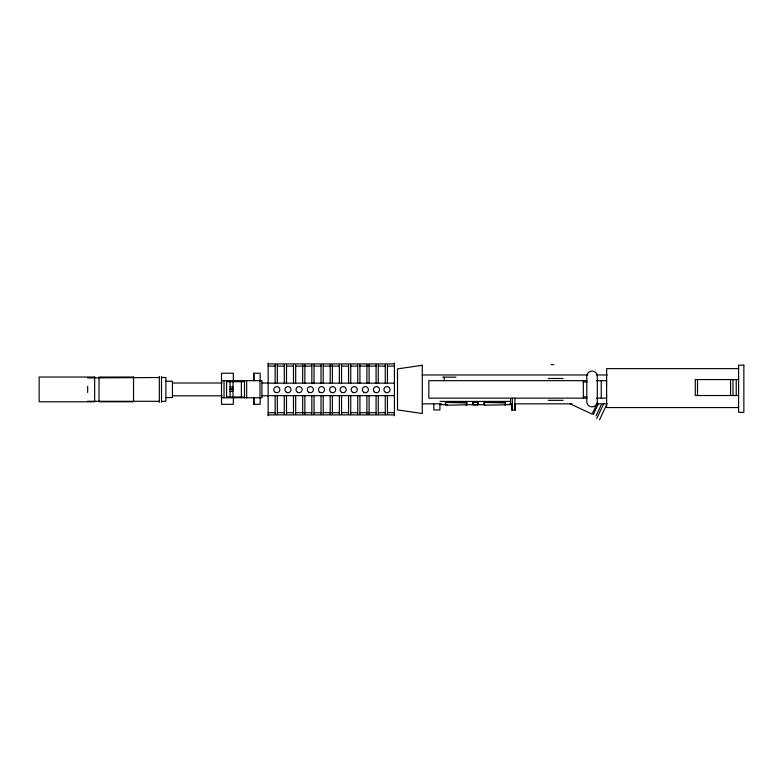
<?xml version="1.0" encoding="UTF-8"?>
<svg xmlns="http://www.w3.org/2000/svg" width="783" height="783" viewBox="0 0 783 783"><rect width="100%" height="100%" fill="white"/><g stroke="black" fill="none" stroke-linecap="round" stroke-linejoin="round"><path stroke-width="1.17" d="M512.464 406.906L511.925 409.949L512.111 404.048M466.785 403.999L466.286 404.273M597.194 403.206L592.085 414.099L570.073 403.783M593.269 414.657L598.466 403.568M596.039 415.959L601.236 404.87M596.705 418.66L603.742 403.646M599.475 419.962L606.512 404.948M268.138 363.919L394.436 363.919M551.203 364.604L553.826 364.604M268.138 366.101L275.136 366.101M277.319 366.101L284.307 366.101M286.5 366.101L293.488 366.101M295.671 366.101L311.84 366.101M314.032 366.101L321.02 366.101M323.203 366.101L339.372 366.101M341.554 366.101L348.552 366.101M350.735 366.101L357.723 366.101M359.916 366.101L376.085 366.101M378.267 366.101L385.256 366.101M387.448 366.101L394.436 366.101M738.604 368.636L606.629 368.636L606.629 407.551L738.604 407.551M422.291 374.979L587.798 374.979M596.313 374.979L607.265 374.979M442.747 377.171L455.97 377.171M159.331 377.514L87.657 377.925M161.513 377.514L165.879 377.514L165.879 401.297L161.513 401.297M548.257 378.483L563.114 378.483M738.604 379.569L695.275 379.569L695.275 395.523L738.604 395.523M221.511 380.665L261.933 380.665L261.933 397.774L221.511 397.774M586.917 380.665L428.839 380.665L428.839 398.146L587.025 398.146M596.48 380.665L606.502 380.665L606.502 385.334M165.879 381.243L172.436 381.243L172.436 397.578L165.879 397.578M226.571 381.683L244.482 381.683M583.335 381.977L586.81 381.977M172.436 383.014L222.108 383.014M262.08 383.014L268.138 383.014M268.138 383.161L394.436 383.161M230.065 386.998L233.001 386.998M230.065 388.838L233.001 388.838M230.065 389.523L233.001 389.523M230.065 391.363L233.001 391.363M268.138 395.66L394.436 395.66M172.436 395.806L222.108 395.806M262.08 395.806L268.138 395.806M583.335 396.834L586.81 396.834M226.571 396.981L244.482 396.981M596.48 398.146L606.502 398.146L606.502 393.487M548.257 400.338L563.114 400.338M87.657 401.297L159.331 401.297M439.977 401.425L510.516 401.425M422.291 403.842L441.759 403.842M509.909 403.842L512.346 403.842M514.774 403.842L571.972 403.842M596.313 403.842L607.265 403.842M439.958 404.703L447.25 404.703M465.503 404.703L484.971 404.703M504.428 404.703L510.516 404.703L510.516 399.242M268.138 412.719L275.136 412.719M277.319 412.719L284.307 412.719M286.5 412.719L293.488 412.719M295.671 412.719L311.84 412.719M314.032 412.719L321.02 412.719M323.203 412.719L339.372 412.719M341.554 412.719L348.552 412.719M350.735 412.719L357.723 412.719M359.916 412.719L376.085 412.719M378.267 412.719L385.256 412.719M387.448 412.719L394.436 412.719M268.138 414.902L394.436 414.902M445.997 404.312L445.37 404.018M505.456 402.951L486.527 402.491A2.486 0.577 0 0 0 484.041 403.069M466.785 402.951L447.856 402.491A2.486 0.577 0 0 0 445.37 403.069M736.235 379.569L736.235 395.523M732.996 379.569L732.996 395.523M730.568 379.569L730.568 395.523M697.506 379.569L697.506 395.523M601.256 380.665L601.256 398.146M583.335 380.665L583.335 398.146M515.42 404.048L515.42 409.949L511.798 409.949L511.798 404.048M515.292 404.048L515.273 409.949M514.92 398.146L514.92 409.949M512.336 404.048L512.336 409.949M512.297 398.146L512.297 409.949M511.925 404.048L511.945 409.949M444.235 377.171L444.235 380.665M439.919 404.048L439.919 409.949L433.802 409.949L433.802 404.048M394.436 363.038L394.436 415.773M387.448 364.712L387.448 383.161M387.448 395.66L387.448 414.109M385.256 364.712L385.256 383.161M385.256 395.66L385.256 414.109M378.267 364.712L378.267 383.161M378.267 395.66L378.267 414.109M376.085 364.712L376.085 383.161M376.085 395.66L376.085 414.109M369.087 364.712L369.087 383.161M369.087 395.66L369.087 414.109M366.904 364.712L366.904 383.161M366.904 395.66L366.904 414.109M359.916 364.712L359.916 383.161M359.916 395.66L359.916 414.109M357.723 364.712L357.723 383.161M357.723 395.66L357.723 414.109M350.735 364.712L350.735 383.161M350.735 395.66L350.735 414.109M348.552 364.712L348.552 383.161M348.552 395.66L348.552 414.109M341.554 364.712L341.554 383.161M341.554 395.66L341.554 414.109M339.372 364.712L339.372 383.161M339.372 395.66L339.372 414.109M332.384 364.712L332.384 383.161M332.384 395.66L332.384 414.109M330.201 364.712L330.201 383.161M330.201 395.66L330.201 414.109M323.203 364.712L323.203 383.161M323.203 395.66L323.203 414.109M321.02 364.712L321.02 383.161M321.02 395.66L321.02 414.109M314.032 364.712L314.032 383.161M314.032 395.66L314.032 414.109M311.84 364.712L311.84 383.161M311.84 395.66L311.84 414.109M304.851 364.712L304.851 383.161M304.851 395.66L304.851 414.109M302.669 364.712L302.669 383.161M302.669 395.66L302.669 414.109M295.671 364.712L295.671 383.161M295.671 395.66L295.671 414.109M293.488 364.712L293.488 383.161M293.488 395.66L293.488 414.109M286.5 364.712L286.5 383.161M286.5 395.66L286.5 414.109M284.307 364.712L284.307 383.161M284.307 395.66L284.307 414.109M277.319 364.712L277.319 383.161M277.319 395.66L277.319 414.109M275.136 364.712L275.136 383.161M275.136 395.66L275.136 414.109M268.138 363.038L268.138 415.773M260.162 380.665L260.162 373.237L253.614 373.237L253.614 380.665M260.162 397.774L260.162 404.322L253.614 404.322L253.614 397.157M260.005 380.665L260.005 397.774M254.044 373.237L254.044 380.665M254.044 397.774L254.044 404.322M246.665 380.665L246.665 397.774M244.482 380.665L244.482 397.774M241.389 381.683L241.389 396.981M233.706 380.665L233.706 381.683M233.706 396.981L233.706 397.774M233.314 380.665L233.314 373.237L221.511 373.237L221.511 404.322L233.314 404.322L233.314 397.157M233.001 381.683L233.001 396.981M230.065 381.683L230.065 396.981M226.571 380.665L226.571 397.774M224.036 380.665L224.036 397.774M161.513 376.496L161.513 402.325M159.331 376.496L159.331 402.325M87.657 386.332L87.657 392.489M473.519 403.999A3.279 0.763 0 0 1 472.795 403.832M472.795 403.059A2.623 0.607 0 0 1 475.418 402.452A2.623 0.607 0 0 1 478.041 403.059M466.785 404.84L446.163 405.183L445.37 404.87L445.37 402.227A2.486 0.577 0 0 1 447.856 401.65L466.012 401.738L466.785 402.11L466.785 404.84M505.456 404.84L484.834 405.183L484.041 404.87L484.041 402.227A2.486 0.577 0 0 1 486.527 401.65L504.683 401.738L505.456 402.11L505.456 404.84M422.291 365.279L397.5 368.901L397.5 409.91L422.291 413.541L422.291 365.279M743.85 365.152L738.604 365.152L738.604 412.357L743.85 412.357L743.85 365.152M94.645 377.034L39.15 377.034L39.15 401.787L94.645 401.787L94.645 377.034M133.541 377.034L99.02 377.034L99.02 401.787L133.541 401.787L133.541 377.034M597.302 402.648L597.302 377.005A5.285 5.285 0 0 0 592.056 371.054A5.285 5.285 0 0 0 586.81 377.005L586.81 402.648A5.364 5.364 0 0 0 597.302 402.648M478.041 404.684L478.041 402.208A2.623 0.607 0 0 0 475.418 401.601A2.623 0.607 0 0 0 472.795 402.208L472.795 404.684A3.279 0.763 0 0 0 478.041 404.684M374.303 391.823A3.063 3.063 0 0 0 379.422 390.453A3.063 3.063 0 0 0 375.674 386.704A3.063 3.063 0 0 0 374.303 391.823M385.442 392.312A3.063 3.063 0 0 0 390.032 389.66A3.063 3.063 0 0 0 385.442 387.008A3.063 3.063 0 0 0 385.442 392.312M363.831 392.312A3.063 3.063 0 0 0 368.421 389.66A3.063 3.063 0 0 0 363.831 387.008A3.063 3.063 0 0 0 363.831 392.312M352.683 392.312A3.063 3.063 0 0 0 357.273 389.66A3.063 3.063 0 0 0 352.683 387.008A3.063 3.063 0 0 0 352.683 392.312M341.603 392.312A3.063 3.063 0 0 0 346.194 389.66A3.063 3.063 0 0 0 341.603 387.008A3.063 3.063 0 0 0 341.603 392.312M319.993 392.312A3.063 3.063 0 0 0 324.583 389.66A3.063 3.063 0 0 0 319.993 387.008A3.063 3.063 0 0 0 319.993 392.312M308.854 392.312A3.063 3.063 0 0 0 313.435 389.66A3.063 3.063 0 0 0 308.854 387.008A3.063 3.063 0 0 0 308.854 392.312M331.101 392.312A3.063 3.063 0 0 0 335.692 389.66A3.063 3.063 0 0 0 331.101 387.008A3.063 3.063 0 0 0 331.101 392.312M275.293 392.312A3.063 3.063 0 0 0 279.883 389.66A3.063 3.063 0 0 0 275.293 387.008A3.063 3.063 0 0 0 275.293 392.312M286.431 392.312A3.063 3.063 0 0 0 291.022 389.66A3.063 3.063 0 0 0 286.431 387.008A3.063 3.063 0 0 0 286.431 392.312M297.54 392.312A3.063 3.063 0 0 0 302.13 389.66A3.063 3.063 0 0 0 297.54 387.008A3.063 3.063 0 0 0 297.54 392.312"/></g></svg>
